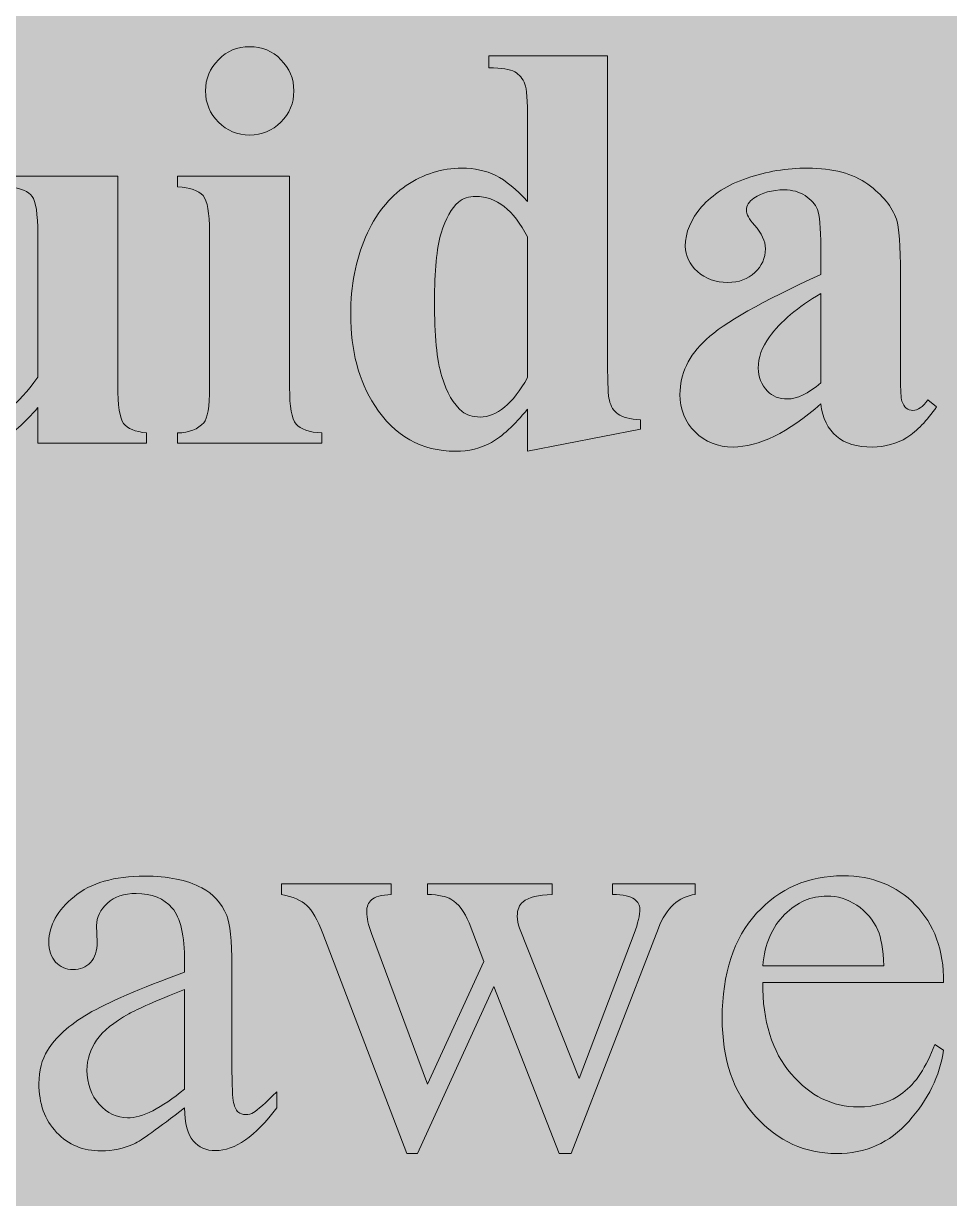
# Model space of a CAD drawing. Header units: inches. Extents: x -1481 to -429, y -1676 to -696.
# Drawn here: x -563.13 to -554.21, y -913.89 to -902.56 of the extents above; entities that cross this region are included whole.
import ezdxf

# ---------------------------------------------------------------- set-up
doc = ezdxf.new("R2010")
doc.units = ezdxf.units.IN
doc.header["$MEASUREMENT"] = 0
doc.layers.add('Layer 1', color=7, linetype='Continuous')

# ---------------------------------------------------------------- blocks, each defined once
blk = doc.blocks.new('block 2')
at = {"layer": 'Layer 1', "true_color": 0x009344}
h = blk.add_hatch(color=114, dxfattribs=at)
h.dxf.hatch_style = 2
h.paths.add_polyline_path([(-429.175, -985.727), (-669.175, -985.727), (-669.175, -695.727), (-429.175, -695.727)])
blk = doc.blocks.new('block 438')
at = {"layer": 'Layer 1', "true_color": 0x8cc63e}
h = blk.add_hatch(color=73, dxfattribs=at)
h.dxf.hatch_style = 2
edge = h.paths.add_edge_path()
edge.add_spline(control_points=[(-560.569, -904.034), (-560.569, -904.034), (-560.569, -906.074), (-560.569, -906.074), (-560.569, -906.256), (-560.548, -906.372), (-560.506, -906.423), (-560.464, -906.473), (-560.381, -906.502), (-560.258, -906.509), (-560.258, -906.509), (-560.258, -906.608), (-560.258, -906.608), (-560.258, -906.608), (-561.649, -906.608), (-561.649, -906.608), (-561.649, -906.608), (-561.649, -906.509), (-561.649, -906.509), (-561.535, -906.506), (-561.45, -906.472), (-561.395, -906.41), (-561.359, -906.368), (-561.34, -906.256), (-561.34, -906.074), (-561.34, -906.074), (-561.34, -904.571), (-561.34, -904.571), (-561.34, -904.389), (-561.361, -904.273), (-561.403, -904.222), (-561.446, -904.172), (-561.527, -904.143), (-561.649, -904.136), (-561.649, -904.136), (-561.649, -904.034), (-561.649, -904.034), (-561.649, -904.034), (-560.569, -904.034), (-560.569, -904.034)], knot_values=[0, 0, 0, 0, 1, 1, 1, 2, 2, 2, 3, 3, 3, 4, 4, 4, 5, 5, 5, 6, 6, 6, 7, 7, 7, 8, 8, 8, 9, 9, 9, 10, 10, 10, 11, 11, 11, 12, 12, 12, 13, 13, 13, 13], degree=3, periodic=1)
edge = h.paths.add_edge_path()
edge.add_spline(control_points=[(-560.955, -902.787), (-560.835, -902.787), (-560.734, -902.828), (-560.652, -902.912), (-560.569, -902.995), (-560.528, -903.096), (-560.528, -903.213), (-560.528, -903.331), (-560.57, -903.431), (-560.653, -903.513), (-560.737, -903.596), (-560.837, -903.638), (-560.955, -903.638), (-561.072, -903.638), (-561.172, -903.596), (-561.255, -903.513), (-561.337, -903.431), (-561.379, -903.331), (-561.379, -903.213), (-561.379, -903.096), (-561.337, -902.995), (-561.255, -902.912), (-561.172, -902.828), (-561.072, -902.787), (-560.955, -902.787)], knot_values=[0, 0, 0, 0, 1, 1, 1, 2, 2, 2, 3, 3, 3, 4, 4, 4, 5, 5, 5, 6, 6, 6, 7, 7, 7, 8, 8, 8, 8], degree=3, periodic=1)
h = blk.add_hatch(color=73, dxfattribs=at)
h.dxf.hatch_style = 2
edge = h.paths.add_edge_path()
edge.add_spline(control_points=[(-557.505, -902.875), (-557.505, -902.875), (-557.505, -905.837), (-557.505, -905.837), (-557.505, -906.037), (-557.499, -906.156), (-557.488, -906.192), (-557.474, -906.253), (-557.446, -906.298), (-557.404, -906.327), (-557.363, -906.357), (-557.291, -906.375), (-557.188, -906.383), (-557.188, -906.383), (-557.188, -906.473), (-557.188, -906.473), (-557.188, -906.473), (-558.276, -906.685), (-558.276, -906.685), (-558.276, -906.685), (-558.276, -906.278), (-558.276, -906.278), (-558.406, -906.436), (-558.522, -906.543), (-558.624, -906.6), (-558.726, -906.657), (-558.841, -906.685), (-558.97, -906.685), (-559.298, -906.685), (-559.558, -906.539), (-559.749, -906.245), (-559.903, -906.006), (-559.98, -905.714), (-559.98, -905.367), (-559.98, -905.089), (-559.932, -904.841), (-559.837, -904.622), (-559.742, -904.402), (-559.611, -904.237), (-559.445, -904.125), (-559.279, -904.013), (-559.1, -903.957), (-558.909, -903.957), (-558.786, -903.957), (-558.677, -903.981), (-558.582, -904.028), (-558.486, -904.076), (-558.384, -904.159), (-558.276, -904.279), (-558.276, -904.279), (-558.276, -903.502), (-558.276, -903.502), (-558.276, -903.306), (-558.284, -903.188), (-558.301, -903.147), (-558.323, -903.094), (-558.356, -903.055), (-558.4, -903.029), (-558.444, -903.003), (-558.526, -902.99), (-558.648, -902.99), (-558.648, -902.99), (-558.648, -902.875), (-558.648, -902.875), (-558.648, -902.875), (-557.505, -902.875), (-557.505, -902.875)], knot_values=[0, 0, 0, 0, 1, 1, 1, 2, 2, 2, 3, 3, 3, 4, 4, 4, 5, 5, 5, 6, 6, 6, 7, 7, 7, 8, 8, 8, 9, 9, 9, 10, 10, 10, 11, 11, 11, 12, 12, 12, 13, 13, 13, 14, 14, 14, 15, 15, 15, 16, 16, 16, 17, 17, 17, 18, 18, 18, 19, 19, 19, 20, 20, 20, 21, 21, 21, 22, 22, 22, 22], degree=3, periodic=1)
edge = h.paths.add_edge_path()
edge.add_spline(control_points=[(-558.276, -904.62), (-558.412, -904.36), (-558.578, -904.229), (-558.774, -904.229), (-558.842, -904.229), (-558.898, -904.248), (-558.942, -904.285), (-559.01, -904.341), (-559.066, -904.441), (-559.109, -904.585), (-559.152, -904.728), (-559.173, -904.947), (-559.173, -905.243), (-559.173, -905.567), (-559.15, -905.808), (-559.102, -905.964), (-559.054, -906.12), (-558.989, -906.233), (-558.906, -906.303), (-558.864, -906.337), (-558.806, -906.355), (-558.733, -906.355), (-558.571, -906.355), (-558.419, -906.228), (-558.276, -905.975), (-558.276, -905.975), (-558.276, -904.62), (-558.276, -904.62)], knot_values=[0, 0, 0, 0, 1, 1, 1, 2, 2, 2, 3, 3, 3, 4, 4, 4, 5, 5, 5, 6, 6, 6, 7, 7, 7, 8, 8, 8, 9, 9, 9, 9], degree=3, periodic=1)
h = blk.add_hatch(color=73, dxfattribs=at)
h.dxf.hatch_style = 2
edge = h.paths.add_edge_path()
edge.add_spline(control_points=[(-555.451, -906.228), (-555.765, -906.506), (-556.047, -906.644), (-556.296, -906.644), (-556.443, -906.644), (-556.565, -906.596), (-556.662, -906.499), (-556.76, -906.403), (-556.808, -906.282), (-556.808, -906.137), (-556.808, -905.941), (-556.724, -905.764), (-556.555, -905.607), (-556.386, -905.45), (-556.018, -905.242), (-555.451, -904.981), (-555.451, -904.981), (-555.451, -904.722), (-555.451, -904.722), (-555.451, -904.528), (-555.462, -904.405), (-555.483, -904.355), (-555.504, -904.304), (-555.544, -904.26), (-555.602, -904.222), (-555.661, -904.185), (-555.727, -904.166), (-555.801, -904.166), (-555.92, -904.166), (-556.018, -904.193), (-556.095, -904.246), (-556.143, -904.279), (-556.167, -904.318), (-556.167, -904.362), (-556.167, -904.4), (-556.141, -904.448), (-556.09, -904.505), (-556.02, -904.584), (-555.985, -904.66), (-555.985, -904.733), (-555.985, -904.823), (-556.019, -904.9), (-556.086, -904.963), (-556.153, -905.027), (-556.24, -905.058), (-556.348, -905.058), (-556.464, -905.058), (-556.561, -905.023), (-556.639, -904.954), (-556.717, -904.884), (-556.756, -904.802), (-556.756, -904.709), (-556.756, -904.576), (-556.704, -904.45), (-556.599, -904.33), (-556.495, -904.21), (-556.348, -904.117), (-556.161, -904.053), (-555.974, -903.989), (-555.78, -903.957), (-555.577, -903.957), (-555.334, -903.957), (-555.14, -904.009), (-554.998, -904.112), (-554.856, -904.216), (-554.764, -904.329), (-554.721, -904.45), (-554.696, -904.527), (-554.683, -904.704), (-554.683, -904.981), (-554.683, -904.981), (-554.683, -905.981), (-554.683, -905.981), (-554.683, -906.098), (-554.678, -906.172), (-554.669, -906.202), (-554.66, -906.232), (-554.646, -906.255), (-554.628, -906.27), (-554.609, -906.284), (-554.588, -906.292), (-554.564, -906.292), (-554.517, -906.292), (-554.468, -906.258), (-554.419, -906.19), (-554.419, -906.19), (-554.336, -906.256), (-554.336, -906.256), (-554.428, -906.392), (-554.523, -906.49), (-554.621, -906.552), (-554.719, -906.613), (-554.831, -906.644), (-554.955, -906.644), (-555.102, -906.644), (-555.217, -906.61), (-555.299, -906.541), (-555.382, -906.472), (-555.433, -906.368), (-555.451, -906.228)], knot_values=[0, 0, 0, 0, 1, 1, 1, 2, 2, 2, 3, 3, 3, 4, 4, 4, 5, 5, 5, 6, 6, 6, 7, 7, 7, 8, 8, 8, 9, 9, 9, 10, 10, 10, 11, 11, 11, 12, 12, 12, 13, 13, 13, 14, 14, 14, 15, 15, 15, 16, 16, 16, 17, 17, 17, 18, 18, 18, 19, 19, 19, 20, 20, 20, 21, 21, 21, 22, 22, 22, 23, 23, 23, 24, 24, 24, 25, 25, 25, 26, 26, 26, 27, 27, 27, 28, 28, 28, 29, 29, 29, 30, 30, 30, 31, 31, 31, 32, 32, 32, 33, 33, 33, 33], degree=3, periodic=1)
edge = h.paths.add_edge_path()
edge.add_spline(control_points=[(-555.451, -906.027), (-555.451, -906.027), (-555.451, -905.165), (-555.451, -905.165), (-555.673, -905.296), (-555.838, -905.435), (-555.946, -905.584), (-556.018, -905.683), (-556.054, -905.783), (-556.054, -905.884), (-556.054, -905.968), (-556.024, -906.043), (-555.963, -906.107), (-555.917, -906.157), (-555.853, -906.181), (-555.77, -906.181), (-555.679, -906.181), (-555.572, -906.13), (-555.451, -906.027)], knot_values=[0, 0, 0, 0, 1, 1, 1, 2, 2, 2, 3, 3, 3, 4, 4, 4, 5, 5, 5, 6, 6, 6, 6], degree=3, periodic=1)
h = blk.add_hatch(color=73, dxfattribs=at)
h.dxf.hatch_style = 2
edge = h.paths.add_edge_path()
edge.add_spline(control_points=[(-562.224, -904.034), (-562.224, -904.034), (-562.224, -906.049), (-562.224, -906.049), (-562.224, -906.246), (-562.206, -906.368), (-562.169, -906.417), (-562.132, -906.466), (-562.058, -906.496), (-561.946, -906.509), (-561.946, -906.509), (-561.946, -906.608), (-561.946, -906.608), (-561.946, -906.608), (-562.995, -906.608), (-562.995, -906.608), (-562.995, -906.608), (-562.995, -906.264), (-562.995, -906.264), (-563.118, -906.411), (-563.241, -906.518), (-563.364, -906.585), (-563.487, -906.652), (-563.625, -906.685), (-563.777, -906.685), (-563.922, -906.685), (-564.051, -906.641), (-564.164, -906.552), (-564.277, -906.463), (-564.352, -906.358), (-564.391, -906.239), (-564.429, -906.12), (-564.449, -905.912), (-564.449, -905.614), (-564.449, -905.614), (-564.449, -904.593), (-564.449, -904.593), (-564.449, -904.398), (-564.467, -904.277), (-564.502, -904.229), (-564.538, -904.182), (-564.613, -904.15), (-564.727, -904.136), (-564.727, -904.136), (-564.727, -904.034), (-564.727, -904.034), (-564.727, -904.034), (-563.678, -904.034), (-563.678, -904.034), (-563.678, -904.034), (-563.678, -905.793), (-563.678, -905.793), (-563.678, -905.977), (-563.669, -906.095), (-563.652, -906.148), (-563.634, -906.202), (-563.607, -906.242), (-563.569, -906.27), (-563.531, -906.297), (-563.488, -906.311), (-563.438, -906.311), (-563.372, -906.311), (-563.313, -906.293), (-563.259, -906.259), (-563.186, -906.211), (-563.098, -906.115), (-562.995, -905.97), (-562.995, -905.97), (-562.995, -904.593), (-562.995, -904.593), (-562.995, -904.398), (-563.013, -904.277), (-563.049, -904.229), (-563.084, -904.182), (-563.159, -904.15), (-563.273, -904.136), (-563.273, -904.136), (-563.273, -904.034), (-563.273, -904.034), (-563.273, -904.034), (-562.224, -904.034), (-562.224, -904.034)], knot_values=[0, 0, 0, 0, 1, 1, 1, 2, 2, 2, 3, 3, 3, 4, 4, 4, 5, 5, 5, 6, 6, 6, 7, 7, 7, 8, 8, 8, 9, 9, 9, 10, 10, 10, 11, 11, 11, 12, 12, 12, 13, 13, 13, 14, 14, 14, 15, 15, 15, 16, 16, 16, 17, 17, 17, 18, 18, 18, 19, 19, 19, 20, 20, 20, 21, 21, 21, 22, 22, 22, 23, 23, 23, 24, 24, 24, 25, 25, 25, 26, 26, 26, 27, 27, 27, 27], degree=3, periodic=1)
h = blk.add_hatch(color=73, dxfattribs=at)
h.dxf.hatch_style = 2
edge = h.paths.add_edge_path()
edge.add_spline(control_points=[(-561.58, -913.011), (-561.839, -913.211), (-562.001, -913.327), (-562.067, -913.358), (-562.166, -913.404), (-562.272, -913.427), (-562.384, -913.427), (-562.558, -913.427), (-562.702, -913.368), (-562.815, -913.248), (-562.928, -913.129), (-562.984, -912.972), (-562.984, -912.777), (-562.984, -912.654), (-562.957, -912.548), (-562.901, -912.458), (-562.826, -912.333), (-562.695, -912.215), (-562.509, -912.106), (-562.323, -911.995), (-562.013, -911.861), (-561.58, -911.704), (-561.58, -911.704), (-561.58, -911.604), (-561.58, -911.604), (-561.58, -911.353), (-561.62, -911.18), (-561.7, -911.087), (-561.779, -910.993), (-561.895, -910.946), (-562.048, -910.946), (-562.163, -910.946), (-562.255, -910.978), (-562.323, -911.04), (-562.393, -911.102), (-562.428, -911.174), (-562.428, -911.255), (-562.428, -911.255), (-562.422, -911.414), (-562.422, -911.414), (-562.422, -911.499), (-562.444, -911.564), (-562.487, -911.61), (-562.53, -911.656), (-562.587, -911.679), (-562.656, -911.679), (-562.724, -911.679), (-562.78, -911.655), (-562.823, -911.607), (-562.866, -911.56), (-562.888, -911.494), (-562.888, -911.412), (-562.888, -911.254), (-562.807, -911.109), (-562.645, -910.977), (-562.484, -910.844), (-562.257, -910.779), (-561.965, -910.779), (-561.741, -910.779), (-561.558, -910.816), (-561.415, -910.891), (-561.306, -910.948), (-561.226, -911.037), (-561.175, -911.158), (-561.142, -911.237), (-561.125, -911.399), (-561.125, -911.643), (-561.125, -911.643), (-561.125, -912.499), (-561.125, -912.499), (-561.125, -912.74), (-561.121, -912.887), (-561.112, -912.941), (-561.103, -912.995), (-561.088, -913.032), (-561.066, -913.05), (-561.045, -913.068), (-561.021, -913.077), (-560.993, -913.077), (-560.964, -913.077), (-560.938, -913.071), (-560.916, -913.058), (-560.878, -913.034), (-560.803, -912.967), (-560.693, -912.857), (-560.693, -912.857), (-560.693, -913.011), (-560.693, -913.011), (-560.899, -913.287), (-561.095, -913.424), (-561.283, -913.424), (-561.372, -913.424), (-561.444, -913.393), (-561.497, -913.331), (-561.551, -913.268), (-561.578, -913.162), (-561.58, -913.011)], knot_values=[0, 0, 0, 0, 1, 1, 1, 2, 2, 2, 3, 3, 3, 4, 4, 4, 5, 5, 5, 6, 6, 6, 7, 7, 7, 8, 8, 8, 9, 9, 9, 10, 10, 10, 11, 11, 11, 12, 12, 12, 13, 13, 13, 14, 14, 14, 15, 15, 15, 16, 16, 16, 17, 17, 17, 18, 18, 18, 19, 19, 19, 20, 20, 20, 21, 21, 21, 22, 22, 22, 23, 23, 23, 24, 24, 24, 25, 25, 25, 26, 26, 26, 27, 27, 27, 28, 28, 28, 29, 29, 29, 30, 30, 30, 31, 31, 31, 32, 32, 32, 32], degree=3, periodic=1)
edge = h.paths.add_edge_path()
edge.add_spline(control_points=[(-561.58, -912.832), (-561.58, -912.832), (-561.58, -911.871), (-561.58, -911.871), (-561.857, -911.982), (-562.036, -912.06), (-562.117, -912.106), (-562.262, -912.186), (-562.365, -912.271), (-562.428, -912.359), (-562.49, -912.447), (-562.521, -912.543), (-562.521, -912.648), (-562.521, -912.78), (-562.482, -912.89), (-562.403, -912.977), (-562.324, -913.064), (-562.233, -913.108), (-562.13, -913.108), (-561.991, -913.108), (-561.807, -913.016), (-561.58, -912.832)], knot_values=[0, 0, 0, 0, 1, 1, 1, 2, 2, 2, 3, 3, 3, 4, 4, 4, 5, 5, 5, 6, 6, 6, 7, 7, 7, 7], degree=3, periodic=1)
h = blk.add_hatch(color=73, dxfattribs=at)
h.dxf.hatch_style = 2
edge = h.paths.add_edge_path()
edge.add_spline(control_points=[(-560.646, -910.853), (-560.646, -910.853), (-559.589, -910.853), (-559.589, -910.853), (-559.589, -910.853), (-559.589, -910.955), (-559.589, -910.955), (-559.686, -910.962), (-559.75, -910.979), (-559.78, -911.007), (-559.811, -911.034), (-559.826, -911.074), (-559.826, -911.125), (-559.826, -911.182), (-559.81, -911.251), (-559.779, -911.332), (-559.779, -911.332), (-559.24, -912.783), (-559.24, -912.783), (-559.24, -912.783), (-558.697, -911.602), (-558.697, -911.602), (-558.697, -911.602), (-558.84, -911.23), (-558.84, -911.23), (-558.884, -911.12), (-558.942, -911.044), (-559.014, -911.001), (-559.054, -910.976), (-559.129, -910.96), (-559.24, -910.955), (-559.24, -910.955), (-559.24, -910.853), (-559.24, -910.853), (-559.24, -910.853), (-558.039, -910.853), (-558.039, -910.853), (-558.039, -910.853), (-558.039, -910.955), (-558.039, -910.955), (-558.171, -910.96), (-558.265, -910.984), (-558.32, -911.026), (-558.357, -911.056), (-558.375, -911.102), (-558.375, -911.166), (-558.375, -911.203), (-558.368, -911.241), (-558.353, -911.279), (-558.353, -911.279), (-557.78, -912.728), (-557.78, -912.728), (-557.78, -912.728), (-557.249, -911.332), (-557.249, -911.332), (-557.212, -911.233), (-557.194, -911.154), (-557.194, -911.095), (-557.194, -911.06), (-557.212, -911.029), (-557.247, -911.001), (-557.283, -910.974), (-557.353, -910.958), (-557.458, -910.955), (-557.458, -910.955), (-557.458, -910.853), (-557.458, -910.853), (-557.458, -910.853), (-556.662, -910.853), (-556.662, -910.853), (-556.662, -910.853), (-556.662, -910.955), (-556.662, -910.955), (-556.822, -910.978), (-556.94, -911.087), (-557.015, -911.279), (-557.015, -911.279), (-557.857, -913.452), (-557.857, -913.452), (-557.857, -913.452), (-557.97, -913.452), (-557.97, -913.452), (-557.97, -913.452), (-558.601, -911.841), (-558.601, -911.841), (-558.601, -911.841), (-559.336, -913.452), (-559.336, -913.452), (-559.336, -913.452), (-559.438, -913.452), (-559.438, -913.452), (-559.438, -913.452), (-560.247, -911.332), (-560.247, -911.332), (-560.3, -911.198), (-560.353, -911.108), (-560.404, -911.061), (-560.456, -911.014), (-560.536, -910.978), (-560.646, -910.955), (-560.646, -910.955), (-560.646, -910.853), (-560.646, -910.853)], knot_values=[0, 0, 0, 0, 1, 1, 1, 2, 2, 2, 3, 3, 3, 4, 4, 4, 5, 5, 5, 6, 6, 6, 7, 7, 7, 8, 8, 8, 9, 9, 9, 10, 10, 10, 11, 11, 11, 12, 12, 12, 13, 13, 13, 14, 14, 14, 15, 15, 15, 16, 16, 16, 17, 17, 17, 18, 18, 18, 19, 19, 19, 20, 20, 20, 21, 21, 21, 22, 22, 22, 23, 23, 23, 24, 24, 24, 25, 25, 25, 26, 26, 26, 27, 27, 27, 28, 28, 28, 29, 29, 29, 30, 30, 30, 31, 31, 31, 32, 32, 32, 33, 33, 33, 34, 34, 34, 34], degree=3, periodic=1)
h = blk.add_hatch(color=73, dxfattribs=at)
h.dxf.hatch_style = 2
edge = h.paths.add_edge_path()
edge.add_spline(control_points=[(-556.01, -911.803), (-556.012, -912.177), (-555.921, -912.471), (-555.737, -912.684), (-555.554, -912.897), (-555.338, -913.003), (-555.09, -913.003), (-554.925, -913.003), (-554.781, -912.958), (-554.659, -912.867), (-554.537, -912.776), (-554.435, -912.62), (-554.352, -912.4), (-554.352, -912.4), (-554.267, -912.455), (-554.267, -912.455), (-554.306, -912.707), (-554.417, -912.935), (-554.603, -913.142), (-554.788, -913.349), (-555.021, -913.452), (-555.299, -913.452), (-555.602, -913.452), (-555.862, -913.334), (-556.077, -913.098), (-556.293, -912.862), (-556.401, -912.545), (-556.401, -912.147), (-556.401, -911.716), (-556.29, -911.379), (-556.069, -911.137), (-555.848, -910.896), (-555.57, -910.776), (-555.236, -910.776), (-554.954, -910.776), (-554.721, -910.869), (-554.54, -911.055), (-554.358, -911.242), (-554.267, -911.491), (-554.267, -911.803), (-554.267, -911.803), (-556.01, -911.803), (-556.01, -911.803)], knot_values=[0, 0, 0, 0, 1, 1, 1, 2, 2, 2, 3, 3, 3, 4, 4, 4, 5, 5, 5, 6, 6, 6, 7, 7, 7, 8, 8, 8, 9, 9, 9, 10, 10, 10, 11, 11, 11, 12, 12, 12, 13, 13, 13, 14, 14, 14, 14], degree=3, periodic=1)
edge = h.paths.add_edge_path()
edge.add_spline(control_points=[(-556.01, -911.643), (-556.01, -911.643), (-554.842, -911.643), (-554.842, -911.643), (-554.852, -911.481), (-554.871, -911.368), (-554.9, -911.301), (-554.946, -911.199), (-555.015, -911.118), (-555.105, -911.059), (-555.196, -911), (-555.291, -910.971), (-555.39, -910.971), (-555.543, -910.971), (-555.679, -911.03), (-555.799, -911.149), (-555.92, -911.267), (-555.99, -911.432), (-556.01, -911.643)], knot_values=[0, 0, 0, 0, 1, 1, 1, 2, 2, 2, 3, 3, 3, 4, 4, 4, 5, 5, 5, 6, 6, 6, 6], degree=3, periodic=1)
at = {"layer": 'Layer 1', "lineweight": 0}
for points, knots in [([(-560.955, -902.787), (-560.835, -902.787), (-560.734, -902.828), (-560.652, -902.912), (-560.569, -902.995), (-560.528, -903.096), (-560.528, -903.213), (-560.528, -903.331), (-560.57, -903.431), (-560.653, -903.513), (-560.737, -903.596), (-560.837, -903.638), (-560.955, -903.638), (-561.072, -903.638), (-561.172, -903.596), (-561.255, -903.513), (-561.337, -903.431), (-561.379, -903.331), (-561.379, -903.213), (-561.379, -903.096), (-561.337, -902.995), (-561.255, -902.912), (-561.172, -902.828), (-561.072, -902.787), (-560.955, -902.787)], [0, 0, 0, 0, 1, 1, 1, 2, 2, 2, 3, 3, 3, 4, 4, 4, 5, 5, 5, 6, 6, 6, 7, 7, 7, 8, 8, 8, 8]), ([(-557.505, -902.875), (-557.505, -902.875), (-557.505, -905.837), (-557.505, -905.837), (-557.505, -906.037), (-557.499, -906.156), (-557.488, -906.192), (-557.474, -906.253), (-557.446, -906.298), (-557.404, -906.327), (-557.363, -906.357), (-557.291, -906.375), (-557.188, -906.383), (-557.188, -906.383), (-557.188, -906.473), (-557.188, -906.473), (-557.188, -906.473), (-558.276, -906.685), (-558.276, -906.685), (-558.276, -906.685), (-558.276, -906.278), (-558.276, -906.278), (-558.406, -906.436), (-558.522, -906.543), (-558.624, -906.6), (-558.726, -906.657), (-558.841, -906.685), (-558.97, -906.685), (-559.298, -906.685), (-559.558, -906.539), (-559.749, -906.245), (-559.903, -906.006), (-559.98, -905.714), (-559.98, -905.367), (-559.98, -905.089), (-559.932, -904.841), (-559.837, -904.622), (-559.742, -904.402), (-559.611, -904.237), (-559.445, -904.125), (-559.279, -904.013), (-559.1, -903.957), (-558.909, -903.957), (-558.786, -903.957), (-558.677, -903.981), (-558.582, -904.028), (-558.486, -904.076), (-558.384, -904.159), (-558.276, -904.279), (-558.276, -904.279), (-558.276, -903.502), (-558.276, -903.502), (-558.276, -903.306), (-558.284, -903.188), (-558.301, -903.147), (-558.323, -903.094), (-558.356, -903.055), (-558.4, -903.029), (-558.444, -903.003), (-558.526, -902.99), (-558.648, -902.99), (-558.648, -902.99), (-558.648, -902.875), (-558.648, -902.875), (-558.648, -902.875), (-557.505, -902.875), (-557.505, -902.875)], [0, 0, 0, 0, 1, 1, 1, 2, 2, 2, 3, 3, 3, 4, 4, 4, 5, 5, 5, 6, 6, 6, 7, 7, 7, 8, 8, 8, 9, 9, 9, 10, 10, 10, 11, 11, 11, 12, 12, 12, 13, 13, 13, 14, 14, 14, 15, 15, 15, 16, 16, 16, 17, 17, 17, 18, 18, 18, 19, 19, 19, 20, 20, 20, 21, 21, 21, 22, 22, 22, 22]), ([(-555.451, -906.228), (-555.765, -906.506), (-556.047, -906.644), (-556.296, -906.644), (-556.443, -906.644), (-556.565, -906.596), (-556.662, -906.499), (-556.76, -906.403), (-556.808, -906.282), (-556.808, -906.137), (-556.808, -905.941), (-556.724, -905.764), (-556.555, -905.607), (-556.386, -905.45), (-556.018, -905.242), (-555.451, -904.981), (-555.451, -904.981), (-555.451, -904.722), (-555.451, -904.722), (-555.451, -904.528), (-555.462, -904.405), (-555.483, -904.355), (-555.504, -904.304), (-555.544, -904.26), (-555.602, -904.222), (-555.661, -904.185), (-555.727, -904.166), (-555.801, -904.166), (-555.92, -904.166), (-556.018, -904.193), (-556.095, -904.246), (-556.143, -904.279), (-556.167, -904.318), (-556.167, -904.362), (-556.167, -904.4), (-556.141, -904.448), (-556.09, -904.505), (-556.02, -904.584), (-555.985, -904.66), (-555.985, -904.733), (-555.985, -904.823), (-556.019, -904.9), (-556.086, -904.963), (-556.153, -905.027), (-556.24, -905.058), (-556.348, -905.058), (-556.464, -905.058), (-556.561, -905.023), (-556.639, -904.954), (-556.717, -904.884), (-556.756, -904.802), (-556.756, -904.709), (-556.756, -904.576), (-556.704, -904.45), (-556.599, -904.33), (-556.495, -904.21), (-556.348, -904.117), (-556.161, -904.053), (-555.974, -903.989), (-555.78, -903.957), (-555.577, -903.957), (-555.334, -903.957), (-555.14, -904.009), (-554.998, -904.112), (-554.856, -904.216), (-554.764, -904.329), (-554.721, -904.45), (-554.696, -904.527), (-554.683, -904.704), (-554.683, -904.981), (-554.683, -904.981), (-554.683, -905.981), (-554.683, -905.981), (-554.683, -906.098), (-554.678, -906.172), (-554.669, -906.202), (-554.66, -906.232), (-554.646, -906.255), (-554.628, -906.27), (-554.609, -906.284), (-554.588, -906.292), (-554.564, -906.292), (-554.517, -906.292), (-554.468, -906.258), (-554.419, -906.19), (-554.419, -906.19), (-554.336, -906.256), (-554.336, -906.256), (-554.428, -906.392), (-554.523, -906.49), (-554.621, -906.552), (-554.719, -906.613), (-554.831, -906.644), (-554.955, -906.644), (-555.102, -906.644), (-555.217, -906.61), (-555.299, -906.541), (-555.382, -906.472), (-555.433, -906.368), (-555.451, -906.228)], [0, 0, 0, 0, 1, 1, 1, 2, 2, 2, 3, 3, 3, 4, 4, 4, 5, 5, 5, 6, 6, 6, 7, 7, 7, 8, 8, 8, 9, 9, 9, 10, 10, 10, 11, 11, 11, 12, 12, 12, 13, 13, 13, 14, 14, 14, 15, 15, 15, 16, 16, 16, 17, 17, 17, 18, 18, 18, 19, 19, 19, 20, 20, 20, 21, 21, 21, 22, 22, 22, 23, 23, 23, 24, 24, 24, 25, 25, 25, 26, 26, 26, 27, 27, 27, 28, 28, 28, 29, 29, 29, 30, 30, 30, 31, 31, 31, 32, 32, 32, 33, 33, 33, 33]), ([(-562.224, -904.034), (-562.224, -904.034), (-562.224, -906.049), (-562.224, -906.049), (-562.224, -906.246), (-562.206, -906.368), (-562.169, -906.417), (-562.132, -906.466), (-562.058, -906.496), (-561.946, -906.509), (-561.946, -906.509), (-561.946, -906.608), (-561.946, -906.608), (-561.946, -906.608), (-562.995, -906.608), (-562.995, -906.608), (-562.995, -906.608), (-562.995, -906.264), (-562.995, -906.264), (-563.118, -906.411), (-563.241, -906.518), (-563.364, -906.585), (-563.487, -906.652), (-563.625, -906.685), (-563.777, -906.685), (-563.922, -906.685), (-564.051, -906.641), (-564.164, -906.552), (-564.277, -906.463), (-564.352, -906.358), (-564.391, -906.239), (-564.429, -906.12), (-564.449, -905.912), (-564.449, -905.614), (-564.449, -905.614), (-564.449, -904.593), (-564.449, -904.593), (-564.449, -904.398), (-564.467, -904.277), (-564.502, -904.229), (-564.538, -904.182), (-564.613, -904.15), (-564.727, -904.136), (-564.727, -904.136), (-564.727, -904.034), (-564.727, -904.034), (-564.727, -904.034), (-563.678, -904.034), (-563.678, -904.034), (-563.678, -904.034), (-563.678, -905.793), (-563.678, -905.793), (-563.678, -905.977), (-563.669, -906.095), (-563.652, -906.148), (-563.634, -906.202), (-563.607, -906.242), (-563.569, -906.27), (-563.531, -906.297), (-563.488, -906.311), (-563.438, -906.311), (-563.372, -906.311), (-563.313, -906.293), (-563.259, -906.259), (-563.186, -906.211), (-563.098, -906.115), (-562.995, -905.97), (-562.995, -905.97), (-562.995, -904.593), (-562.995, -904.593), (-562.995, -904.398), (-563.013, -904.277), (-563.049, -904.229), (-563.084, -904.182), (-563.159, -904.15), (-563.273, -904.136), (-563.273, -904.136), (-563.273, -904.034), (-563.273, -904.034), (-563.273, -904.034), (-562.224, -904.034), (-562.224, -904.034)], [0, 0, 0, 0, 1, 1, 1, 2, 2, 2, 3, 3, 3, 4, 4, 4, 5, 5, 5, 6, 6, 6, 7, 7, 7, 8, 8, 8, 9, 9, 9, 10, 10, 10, 11, 11, 11, 12, 12, 12, 13, 13, 13, 14, 14, 14, 15, 15, 15, 16, 16, 16, 17, 17, 17, 18, 18, 18, 19, 19, 19, 20, 20, 20, 21, 21, 21, 22, 22, 22, 23, 23, 23, 24, 24, 24, 25, 25, 25, 26, 26, 26, 27, 27, 27, 27]), ([(-560.569, -904.034), (-560.569, -904.034), (-560.569, -906.074), (-560.569, -906.074), (-560.569, -906.256), (-560.548, -906.372), (-560.506, -906.423), (-560.464, -906.473), (-560.381, -906.502), (-560.258, -906.509), (-560.258, -906.509), (-560.258, -906.608), (-560.258, -906.608), (-560.258, -906.608), (-561.649, -906.608), (-561.649, -906.608), (-561.649, -906.608), (-561.649, -906.509), (-561.649, -906.509), (-561.535, -906.506), (-561.45, -906.472), (-561.395, -906.41), (-561.359, -906.368), (-561.34, -906.256), (-561.34, -906.074), (-561.34, -906.074), (-561.34, -904.571), (-561.34, -904.571), (-561.34, -904.389), (-561.361, -904.273), (-561.403, -904.222), (-561.446, -904.172), (-561.527, -904.143), (-561.649, -904.136), (-561.649, -904.136), (-561.649, -904.034), (-561.649, -904.034), (-561.649, -904.034), (-560.569, -904.034), (-560.569, -904.034)], [0, 0, 0, 0, 1, 1, 1, 2, 2, 2, 3, 3, 3, 4, 4, 4, 5, 5, 5, 6, 6, 6, 7, 7, 7, 8, 8, 8, 9, 9, 9, 10, 10, 10, 11, 11, 11, 12, 12, 12, 13, 13, 13, 13]), ([(-558.276, -904.62), (-558.412, -904.36), (-558.578, -904.229), (-558.774, -904.229), (-558.842, -904.229), (-558.898, -904.248), (-558.942, -904.285), (-559.01, -904.341), (-559.066, -904.441), (-559.109, -904.585), (-559.152, -904.728), (-559.173, -904.947), (-559.173, -905.243), (-559.173, -905.567), (-559.15, -905.808), (-559.102, -905.964), (-559.054, -906.12), (-558.989, -906.233), (-558.906, -906.303), (-558.864, -906.337), (-558.806, -906.355), (-558.733, -906.355), (-558.571, -906.355), (-558.419, -906.228), (-558.276, -905.975), (-558.276, -905.975), (-558.276, -904.62), (-558.276, -904.62)], [0, 0, 0, 0, 1, 1, 1, 2, 2, 2, 3, 3, 3, 4, 4, 4, 5, 5, 5, 6, 6, 6, 7, 7, 7, 8, 8, 8, 9, 9, 9, 9]), ([(-555.451, -906.027), (-555.451, -906.027), (-555.451, -905.165), (-555.451, -905.165), (-555.673, -905.296), (-555.838, -905.435), (-555.946, -905.584), (-556.018, -905.683), (-556.054, -905.783), (-556.054, -905.884), (-556.054, -905.968), (-556.024, -906.043), (-555.963, -906.107), (-555.917, -906.157), (-555.853, -906.181), (-555.77, -906.181), (-555.679, -906.181), (-555.572, -906.13), (-555.451, -906.027)], [0, 0, 0, 0, 1, 1, 1, 2, 2, 2, 3, 3, 3, 4, 4, 4, 5, 5, 5, 6, 6, 6, 6]), ([(-561.58, -913.011), (-561.839, -913.211), (-562.001, -913.327), (-562.067, -913.358), (-562.166, -913.404), (-562.272, -913.427), (-562.384, -913.427), (-562.558, -913.427), (-562.702, -913.368), (-562.815, -913.248), (-562.928, -913.129), (-562.984, -912.972), (-562.984, -912.777), (-562.984, -912.654), (-562.957, -912.548), (-562.901, -912.458), (-562.826, -912.333), (-562.695, -912.215), (-562.509, -912.106), (-562.323, -911.995), (-562.013, -911.861), (-561.58, -911.704), (-561.58, -911.704), (-561.58, -911.604), (-561.58, -911.604), (-561.58, -911.353), (-561.62, -911.18), (-561.7, -911.087), (-561.779, -910.993), (-561.895, -910.946), (-562.048, -910.946), (-562.163, -910.946), (-562.255, -910.978), (-562.323, -911.04), (-562.393, -911.102), (-562.428, -911.174), (-562.428, -911.255), (-562.428, -911.255), (-562.422, -911.414), (-562.422, -911.414), (-562.422, -911.499), (-562.444, -911.564), (-562.487, -911.61), (-562.53, -911.656), (-562.587, -911.679), (-562.656, -911.679), (-562.724, -911.679), (-562.78, -911.655), (-562.823, -911.607), (-562.866, -911.56), (-562.888, -911.494), (-562.888, -911.412), (-562.888, -911.254), (-562.807, -911.109), (-562.645, -910.977), (-562.484, -910.844), (-562.257, -910.779), (-561.965, -910.779), (-561.741, -910.779), (-561.558, -910.816), (-561.415, -910.891), (-561.306, -910.948), (-561.226, -911.037), (-561.175, -911.158), (-561.142, -911.237), (-561.125, -911.399), (-561.125, -911.643), (-561.125, -911.643), (-561.125, -912.499), (-561.125, -912.499), (-561.125, -912.74), (-561.121, -912.887), (-561.112, -912.941), (-561.103, -912.995), (-561.088, -913.032), (-561.066, -913.05), (-561.045, -913.068), (-561.021, -913.077), (-560.993, -913.077), (-560.964, -913.077), (-560.938, -913.071), (-560.916, -913.058), (-560.878, -913.034), (-560.803, -912.967), (-560.693, -912.857), (-560.693, -912.857), (-560.693, -913.011), (-560.693, -913.011), (-560.899, -913.287), (-561.095, -913.424), (-561.283, -913.424), (-561.372, -913.424), (-561.444, -913.393), (-561.497, -913.331), (-561.551, -913.268), (-561.578, -913.162), (-561.58, -913.011)], [0, 0, 0, 0, 1, 1, 1, 2, 2, 2, 3, 3, 3, 4, 4, 4, 5, 5, 5, 6, 6, 6, 7, 7, 7, 8, 8, 8, 9, 9, 9, 10, 10, 10, 11, 11, 11, 12, 12, 12, 13, 13, 13, 14, 14, 14, 15, 15, 15, 16, 16, 16, 17, 17, 17, 18, 18, 18, 19, 19, 19, 20, 20, 20, 21, 21, 21, 22, 22, 22, 23, 23, 23, 24, 24, 24, 25, 25, 25, 26, 26, 26, 27, 27, 27, 28, 28, 28, 29, 29, 29, 30, 30, 30, 31, 31, 31, 32, 32, 32, 32]), ([(-560.646, -910.853), (-560.646, -910.853), (-559.589, -910.853), (-559.589, -910.853), (-559.589, -910.853), (-559.589, -910.955), (-559.589, -910.955), (-559.686, -910.962), (-559.75, -910.979), (-559.78, -911.007), (-559.811, -911.034), (-559.826, -911.074), (-559.826, -911.125), (-559.826, -911.182), (-559.81, -911.251), (-559.779, -911.332), (-559.779, -911.332), (-559.24, -912.783), (-559.24, -912.783), (-559.24, -912.783), (-558.697, -911.602), (-558.697, -911.602), (-558.697, -911.602), (-558.84, -911.23), (-558.84, -911.23), (-558.884, -911.12), (-558.942, -911.044), (-559.014, -911.001), (-559.054, -910.976), (-559.129, -910.96), (-559.24, -910.955), (-559.24, -910.955), (-559.24, -910.853), (-559.24, -910.853), (-559.24, -910.853), (-558.039, -910.853), (-558.039, -910.853), (-558.039, -910.853), (-558.039, -910.955), (-558.039, -910.955), (-558.171, -910.96), (-558.265, -910.984), (-558.32, -911.026), (-558.357, -911.056), (-558.375, -911.102), (-558.375, -911.166), (-558.375, -911.203), (-558.368, -911.241), (-558.353, -911.279), (-558.353, -911.279), (-557.78, -912.728), (-557.78, -912.728), (-557.78, -912.728), (-557.249, -911.332), (-557.249, -911.332), (-557.212, -911.233), (-557.194, -911.154), (-557.194, -911.095), (-557.194, -911.06), (-557.212, -911.029), (-557.247, -911.001), (-557.283, -910.974), (-557.353, -910.958), (-557.458, -910.955), (-557.458, -910.955), (-557.458, -910.853), (-557.458, -910.853), (-557.458, -910.853), (-556.662, -910.853), (-556.662, -910.853), (-556.662, -910.853), (-556.662, -910.955), (-556.662, -910.955), (-556.822, -910.978), (-556.94, -911.087), (-557.015, -911.279), (-557.015, -911.279), (-557.857, -913.452), (-557.857, -913.452), (-557.857, -913.452), (-557.97, -913.452), (-557.97, -913.452), (-557.97, -913.452), (-558.601, -911.841), (-558.601, -911.841), (-558.601, -911.841), (-559.336, -913.452), (-559.336, -913.452), (-559.336, -913.452), (-559.438, -913.452), (-559.438, -913.452), (-559.438, -913.452), (-560.247, -911.332), (-560.247, -911.332), (-560.3, -911.198), (-560.353, -911.108), (-560.404, -911.061), (-560.456, -911.014), (-560.536, -910.978), (-560.646, -910.955), (-560.646, -910.955), (-560.646, -910.853), (-560.646, -910.853)], [0, 0, 0, 0, 1, 1, 1, 2, 2, 2, 3, 3, 3, 4, 4, 4, 5, 5, 5, 6, 6, 6, 7, 7, 7, 8, 8, 8, 9, 9, 9, 10, 10, 10, 11, 11, 11, 12, 12, 12, 13, 13, 13, 14, 14, 14, 15, 15, 15, 16, 16, 16, 17, 17, 17, 18, 18, 18, 19, 19, 19, 20, 20, 20, 21, 21, 21, 22, 22, 22, 23, 23, 23, 24, 24, 24, 25, 25, 25, 26, 26, 26, 27, 27, 27, 28, 28, 28, 29, 29, 29, 30, 30, 30, 31, 31, 31, 32, 32, 32, 33, 33, 33, 34, 34, 34, 34]), ([(-556.01, -911.803), (-556.012, -912.177), (-555.921, -912.471), (-555.737, -912.684), (-555.554, -912.897), (-555.338, -913.003), (-555.09, -913.003), (-554.925, -913.003), (-554.781, -912.958), (-554.659, -912.867), (-554.537, -912.776), (-554.435, -912.62), (-554.352, -912.4), (-554.352, -912.4), (-554.267, -912.455), (-554.267, -912.455), (-554.306, -912.707), (-554.417, -912.935), (-554.603, -913.142), (-554.788, -913.349), (-555.021, -913.452), (-555.299, -913.452), (-555.602, -913.452), (-555.862, -913.334), (-556.077, -913.098), (-556.293, -912.862), (-556.401, -912.545), (-556.401, -912.147), (-556.401, -911.716), (-556.29, -911.379), (-556.069, -911.137), (-555.848, -910.896), (-555.57, -910.776), (-555.236, -910.776), (-554.954, -910.776), (-554.721, -910.869), (-554.54, -911.055), (-554.358, -911.242), (-554.267, -911.491), (-554.267, -911.803), (-554.267, -911.803), (-556.01, -911.803), (-556.01, -911.803)], [0, 0, 0, 0, 1, 1, 1, 2, 2, 2, 3, 3, 3, 4, 4, 4, 5, 5, 5, 6, 6, 6, 7, 7, 7, 8, 8, 8, 9, 9, 9, 10, 10, 10, 11, 11, 11, 12, 12, 12, 13, 13, 13, 14, 14, 14, 14]), ([(-556.01, -911.643), (-556.01, -911.643), (-554.842, -911.643), (-554.842, -911.643), (-554.852, -911.481), (-554.871, -911.368), (-554.9, -911.301), (-554.946, -911.199), (-555.015, -911.118), (-555.105, -911.059), (-555.196, -911), (-555.291, -910.971), (-555.39, -910.971), (-555.543, -910.971), (-555.679, -911.03), (-555.799, -911.149), (-555.92, -911.267), (-555.99, -911.432), (-556.01, -911.643)], [0, 0, 0, 0, 1, 1, 1, 2, 2, 2, 3, 3, 3, 4, 4, 4, 5, 5, 5, 6, 6, 6, 6]), ([(-561.58, -912.832), (-561.58, -912.832), (-561.58, -911.871), (-561.58, -911.871), (-561.857, -911.982), (-562.036, -912.06), (-562.117, -912.106), (-562.262, -912.186), (-562.365, -912.271), (-562.428, -912.359), (-562.49, -912.447), (-562.521, -912.543), (-562.521, -912.648), (-562.521, -912.78), (-562.482, -912.89), (-562.403, -912.977), (-562.324, -913.064), (-562.233, -913.108), (-562.13, -913.108), (-561.991, -913.108), (-561.807, -913.016), (-561.58, -912.832)], [0, 0, 0, 0, 1, 1, 1, 2, 2, 2, 3, 3, 3, 4, 4, 4, 5, 5, 5, 6, 6, 6, 7, 7, 7, 7])]:
    blk.add_open_spline(points, degree=3, knots=knots, dxfattribs=at)

msp = doc.modelspace()

# ---------------------------------------------------------------- hatches: boundary and pattern name
at = {"layer": 'Layer 1', "true_color": 0x006738}
h = msp.add_hatch(color=116, dxfattribs=at)
h.dxf.hatch_style = 2
h.paths.add_polyline_path([(-484.406, -970.727), (-654.406, -970.727), (-654.406, -751.646), (-484.406, -751.646)])

# ---------------------------------------------------------------- block references
at = {"layer": 'Layer 1'}
for name in ['block 2', 'block 438']:
    msp.add_blockref(name, (0, 0), dxfattribs=at)

doc.saveas('drawing.dxf')
